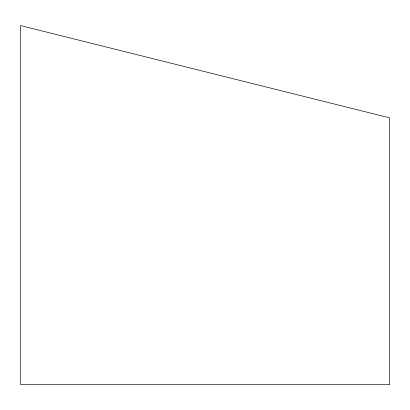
<?xml version="1.0" encoding="UTF-8"?>
<svg xmlns="http://www.w3.org/2000/svg" width="410" height="410" viewBox="0 0 410 410"><rect width="100%" height="100%" fill="white"/><g stroke="black" fill="none" stroke-linecap="round" stroke-linejoin="round"><path stroke-width="0.61" d="M389.5 384.426L20.5 384.426L20.5 25.574L389.5 117.824L389.5 384.426"/></g></svg>
